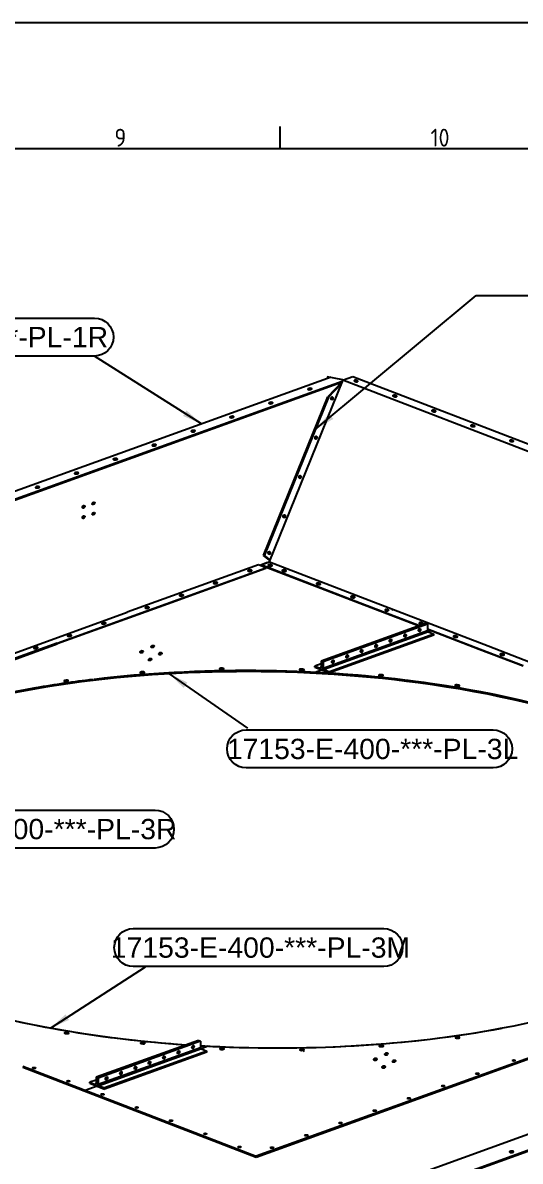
# Model space of a CAD drawing. Header units: millimetres. Extents: x 517777 to 536338, y -327622 to -292910.
# Drawn here: x 527484 to 529228, y -296902 to -292910 of the extents above; entities that cross this region are included whole.
import ezdxf
from ezdxf.enums import TextEntityAlignment as Align

# ---------------------------------------------------------------- set-up
doc = ezdxf.new("R2010")
doc.units = ezdxf.units.MM
doc.linetypes.add('CENTER', pattern=[50.8, 31.75, -6.35, 6.35, -6.35])
for name, color, linetype in [('2', 3, 'CENTER'), ('3-TEXT', 7, 'Continuous'), ('CADRE', 5, 'Continuous')]:
    doc.layers.add(name, color=color, linetype=linetype)
doc.styles.add('ISO Proportional', font='isocp.shx')
doc.styles.add('ROMANS', font='ROMANS.shx', dxfattribs={"width": 0.9})
doc.styles.add('sAMMM', font='swissl.ttf', dxfattribs={"height": 30})
doc.styles.add('style10', font='swissl.ttf', dxfattribs={"height": 40})
doc.dimstyles.new('1', dxfattribs={"dimtxt": 40, "dimasz": 15, "dimexe": 1.25, "dimexo": 1, "dimgap": 10, "dimtad": 1, "dimdec": 7, "dimdsep": 46, "dimtxsty": 'sAMMM', "dimcen": 2.5, "dimclrd": 8, "dimclre": 8, "dimclrt": 6, "dimadec": 0, "dimazin": 0, "dimtfac": 1, "dimtdec": 7, "dimtmove": 0, "dimatfit": 3, "dimfxl": 1, "dimarcsym": 0})
doc.dimstyles.get("Standard").update_dxf_attribs({"dimtxt": 0.18, "dimasz": 0.18, "dimexe": 0.18, "dimexo": 0.0625, "dimgap": 0.09, "dimtad": 0, "dimtih": 1, "dimtoh": 1, "dimdec": 4, "dimzin": 0, "dimdsep": 46, "dimtxsty": 'Standard', "dimcen": 0.09, "dimadec": 0, "dimazin": 0, "dimtfac": 1, "dimtdec": 4, "dimtofl": 0, "dimtmove": 0, "dimatfit": 3, "dimfxl": 1, "dimtolj": 1, "dimtzin": 0, "dimarcsym": 0})

# ---------------------------------------------------------------- blocks, each defined once
blk = doc.blocks.new('KADR')
at = {"layer": 'CADRE', "color": 2}
blk.add_line((233351.2, 8136.1), (233351.2, 8233.3), dxfattribs=at)
at = {"layer": 'CADRE', "color": 1}
blk.add_lwpolyline([(220145.5, -7651), (243248.6, -7651), (243248.6, 8686.2), (220145.5, 8686.2)], close=True, dxfattribs=at)
at = {"layer": 'CADRE'}
blk.add_lwpolyline([(220695.6, -7100.9), (242698.5, -7100.9), (242698.5, 8136.1), (220695.6, 8136.1)], close=True, dxfattribs=at)
at = {"layer": 'CADRE', "color": 2, "style": 'ISO Proportional'}
for s, height, p in [('9', 77.8, (232653.5, 8184.7)), ('10', 77.79, (234048.8, 8184.7))]:
    blk.add_text(s, height=height, dxfattribs=at).set_placement(p, align=Align.MIDDLE)

msp = doc.modelspace()

# ---------------------------------------------------------------- linework, layer by layer
at = {"color": 2, "extrusion": (0.012987, 0.927814, 0.372818)}
for p, q in [((528565.04, -294152.24, -4952.97), (524985.72, -295444.48, -4952.97)), ((528603.72, -294167.03, 49529.68), (525024.4, -295459.27, 49529.68)), ((528602.07, -294171.09, 49529.68), (525029.05, -295461.06, 49529.68)), ((527373.54, -294611.16, 49529.68), (528603.72, -294167.03, 49529.68)), ((528603.72, -294167.03, 49529.68), (527375.72, -294610.37, 49529.68)), ((528605.69, -294162.17, 49529.68), (530119.73, -294744.68, 49529.68)), ((528640.79, -294151.28, 49529.68), (528608.07, -294163.09, 49529.68)), ((529709.97, -294562.63, 49529.68), (528640.79, -294151.28, 49529.68)), ((528647.01, -294166.68, 49529.68), (528650.28, -294167.94, 49529.68)), ((528654.6, -294166.79, 49529.68), (528657.87, -294168.05, 49529.68)), ((528657.91, -294165.19, 49529.68), (528654.64, -294163.93, 49529.68)), ((528487.99, -294191.77, 49529.68), (528484.72, -294192.95, 49529.68)), ((528484.72, -294195.8, 49529.68), (528487.95, -294194.64, 49529.68)), ((528492.36, -294195.89, 49529.68), (528495.63, -294194.71, 49529.68)), ((528783.41, -294219.16, 49529.68), (528786.69, -294220.42, 49529.68)), ((528791.01, -294219.27, 49529.68), (528794.28, -294220.53, 49529.68)), ((528794.32, -294217.67, 49529.68), (528791.05, -294216.41, 49529.68)), ((528351.66, -294240.99, 49529.68), (528348.39, -294242.18, 49529.68)), ((528348.39, -294245.02, 49529.68), (528351.62, -294243.86, 49529.68)), ((528356.02, -294245.11, 49529.68), (528359.3, -294243.93, 49529.68)), ((528215.32, -294290.21, 49529.68), (528212.05, -294291.4, 49529.68)), ((528212.05, -294294.24, 49529.68), (528215.28, -294293.08, 49529.68)), ((528219.69, -294294.33, 49529.68), (528222.96, -294293.15, 49529.68)), ((528919.82, -294271.64, 49529.68), (528923.09, -294272.9, 49529.68)), ((528927.41, -294271.75, 49529.68), (528930.69, -294273.01, 49529.68)), ((528930.73, -294270.15, 49529.68), (528927.45, -294268.89, 49529.68)), ((528078.99, -294339.43, 49529.68), (528075.72, -294340.62, 49529.68)), ((528075.72, -294343.46, 49529.68), (528078.95, -294342.3, 49529.68)), ((528083.36, -294343.56, 49529.68), (528086.63, -294342.37, 49529.68)), ((529056.23, -294324.12, 49529.68), (529059.5, -294325.38, 49529.68)), ((529063.82, -294324.23, 49529.68), (529067.09, -294325.49, 49529.68)), ((529067.14, -294322.63, 49529.68), (529063.86, -294321.37, 49529.68)), ((529192.63, -294376.6, 49529.68), (529195.91, -294377.86, 49529.68)), ((529200.23, -294376.71, 49529.68), (529203.5, -294377.97, 49529.68)), ((529203.54, -294375.11, 49529.68), (529200.27, -294373.85, 49529.68)), ((527942.66, -294388.66, 49529.68), (527939.38, -294389.84, 49529.68)), ((527939.39, -294392.68, 49529.68), (527942.62, -294391.52, 49529.68)), ((527947.02, -294392.78, 49529.68), (527950.3, -294391.59, 49529.68)), ((527806.32, -294437.88, 49529.68), (527803.05, -294439.06, 49529.68)), ((527803.05, -294441.9, 49529.68), (527806.28, -294440.74, 49529.68)), ((527810.69, -294442, 49529.68), (527813.96, -294440.81, 49529.68)), ((527669.99, -294487.1, 49529.68), (527666.72, -294488.28, 49529.68)), ((527666.72, -294491.13, 49529.68), (527669.95, -294489.96, 49529.68)), ((527674.36, -294491.22, 49529.68), (527677.63, -294490.04, 49529.68)), ((527533.66, -294536.32, 49529.68), (527530.38, -294537.5, 49529.68)), ((527530.39, -294540.35, 49529.68), (527533.62, -294539.18, 49529.68)), ((527538.02, -294540.44, 49529.68), (527541.29, -294539.26, 49529.68)), ((528310.85, -294810.73, 49529.68), (527850.55, -294976.92, 49529.68)), ((527987.16, -294946.85, 49529.68), (528336.67, -294820.67, 49529.68)), ((528336.63, -294823.53, 49529.68), (527990.98, -294948.32, 49529.68)), ((528336.67, -294820.67, 49529.68), (528310.85, -294810.73, 49529.68)), ((528342.07, -294802.85, 49529.68), (528315.39, -294812.48, 49529.68)), ((528321.62, -294813.69, 49529.68), (528321.66, -294810.83, 49529.68)), ((528665.31, -294945.92, 49529.68), (528321.62, -294813.69, 49529.68)), ((528348.93, -294800.98, 49529.68), (528321.66, -294810.83, 49529.68)), ((528321.66, -294810.83, 49529.68), (528667.5, -294943.88, 49529.68)), ((528336.63, -294823.53, 49529.68), (528336.67, -294820.67, 49529.68)), ((528346.24, -294812.96, 49529.68), (528349.51, -294814.22, 49529.68)), ((528683.03, -294929.52, 49529.68), (528348.93, -294800.98, 49529.68)), ((528353.84, -294813.07, 49529.68), (528357.11, -294814.33, 49529.68)), ((528357.15, -294811.47, 49529.68), (528353.88, -294810.21, 49529.68)), ((528277.93, -294828.85, 49529.68), (528274.66, -294830.03, 49529.68)), ((528274.66, -294832.88, 49529.68), (528277.89, -294831.72, 49529.68)), ((528282.3, -294832.97, 49529.68), (528285.57, -294831.79, 49529.68)), ((528395.35, -294831.86, 49529.68), (528398.62, -294833.12, 49529.68)), ((528402.94, -294831.96, 49529.68), (528406.21, -294833.22, 49529.68)), ((528406.26, -294830.36, 49529.68), (528402.98, -294829.1, 49529.68)), ((528157.96, -294872.17, 49529.68), (528154.69, -294873.35, 49529.68)), ((528154.69, -294876.2, 49529.68), (528157.92, -294875.03, 49529.68)), ((528162.33, -294876.29, 49529.68), (528165.6, -294875.11, 49529.68)), ((528515.39, -294878.04, 49529.68), (528518.66, -294879.3, 49529.68)), ((528522.98, -294878.15, 49529.68), (528526.25, -294879.4, 49529.68)), ((528526.29, -294876.54, 49529.68), (528523.02, -294875.28, 49529.68)), ((528038.36, -294915.36, 49529.68), (528035.09, -294916.54, 49529.68)), ((528035.09, -294919.39, 49529.68), (528038.32, -294918.22, 49529.68)), ((528042.73, -294919.48, 49529.68), (528046, -294918.3, 49529.68)), ((528635.42, -294924.22, 49529.68), (528638.7, -294925.48, 49529.68)), ((528643.02, -294924.33, 49529.68), (528646.29, -294925.59, 49529.68)), ((528646.33, -294922.72, 49529.68), (528643.06, -294921.46, 49529.68)), ((528870.66, -295024.92, 49529.68), (528665.31, -294945.92, 49529.68)), ((528667.5, -294943.88, 49529.68), (528874.52, -295023.53, 49529.68)), ((529115.3, -295095.83, 49529.68), (528683.03, -294929.52, 49529.68)), ((526864.14, -295333.04, 49529.68), (527850.55, -294976.92, 49529.68)), ((527990.98, -294948.32, 49529.68), (527604.41, -295087.88, 49529.68)), ((527604.45, -295085.02, 49529.68), (527987.16, -294946.85, 49529.68)), ((527918.01, -294958.79, 49529.68), (527914.74, -294959.98, 49529.68)), ((527914.74, -294962.82, 49529.68), (527917.97, -294961.66, 49529.68)), ((527922.38, -294962.92, 49529.68), (527925.65, -294961.73, 49529.68)), ((528755.46, -294970.4, 49529.68), (528758.74, -294971.66, 49529.68)), ((528763.06, -294970.51, 49529.68), (528766.02, -294971.65, 49529.68)), ((528766.37, -294968.91, 49529.68), (528763.1, -294967.65, 49529.68)), ((528779.2, -294966.89, 49529.68), (528782.48, -294968.15, 49529.68)), ((527765.71, -295013.79, 49529.68), (527762.44, -295014.97, 49529.68)), ((527762.44, -295017.82, 49529.68), (527765.67, -295016.66, 49529.68)), ((527770.08, -295017.91, 49529.68), (527773.35, -295016.73, 49529.68)), ((528896.12, -295015.73, 49529.68), (528530.42, -295147.76, 49529.68)), ((528899.81, -295017.15, 49529.68), (528534.11, -295149.18, 49529.68)), ((528903.5, -295018.57, 49529.68), (528537.8, -295150.6, 49529.68)), ((528875.5, -295016.59, 49529.68), (528878.77, -295017.85, 49529.68)), ((528883.09, -295016.69, 49529.68), (528886.37, -295017.95, 49529.68)), ((528886.41, -295015.09, 49529.68), (528883.13, -295013.83, 49529.68)), ((527646.08, -295056.97, 49529.68), (527642.81, -295058.15, 49529.68)), ((527642.81, -295061, 49529.68), (527646.04, -295059.83, 49529.68)), ((527650.45, -295061.09, 49529.68), (527653.72, -295059.91, 49529.68)), ((528903.5, -295041.48, 49529.68), (528537.8, -295173.51, 49529.68)), ((528904.46, -295044.3, 49529.68), (528538.76, -295176.33, 49529.68)), ((528906.45, -295045.78, 49529.68), (528540.75, -295177.81, 49529.68)), ((528925.71, -295053.19, 49529.68), (528560.01, -295185.22, 49529.68)), ((528925.71, -295056.79, 49529.68), (528560.01, -295188.82, 49529.68)), ((528903.5, -295034.68, 49529.68), (529088.03, -295105.67, 49529.68)), ((529084.17, -295107.07, 49529.68), (528903.5, -295037.56, 49529.68)), ((528914.14, -295041.65, 49529.68), (528905.05, -295044.93, 49529.68)), ((528995.54, -295062.77, 49529.68), (528998.81, -295064.03, 49529.68)), ((529003.13, -295062.88, 49529.68), (529006.41, -295064.14, 49529.68)), ((529006.45, -295061.27, 49529.68), (529003.17, -295060.01, 49529.68)), ((526339.93, -295544.4, 49529.68), (527604.41, -295087.88, 49529.68)), ((527604.45, -295085.02, 49529.68), (526339.97, -295541.54, 49529.68)), ((527524.68, -295100.8, 49529.68), (527527.95, -295099.62, 49529.68)), ((527527.91, -295102.48, 49529.68), (527524.68, -295103.65, 49529.68)), ((527535.59, -295102.56, 49529.68), (527532.32, -295103.74, 49529.68)), ((527933.21, -295096.86, 49529.68), (527934.98, -295095.29, 49529.68)), ((527934.93, -295098.87, 49529.68), (527934.61, -295099.15, 49529.68)), ((527944.96, -295096.95, 49529.68), (527943.19, -295098.52, 49529.68)), ((529088.03, -295105.67, 49529.68), (529238.35, -295163.51, 49529.68)), ((529262.87, -295152.61, 49529.68), (529115.3, -295095.83, 49529.68)), ((527894.71, -295115.36, 49529.68), (527896.48, -295113.79, 49529.68)), ((527896.43, -295117.37, 49529.68), (527896.11, -295117.65, 49529.68)), ((527906.46, -295115.45, 49529.68), (527904.69, -295117.02, 49529.68)), ((527924.21, -295142.36, 49529.68), (527925.98, -295140.79, 49529.68)), ((527925.93, -295144.37, 49529.68), (527925.61, -295144.65, 49529.68)), ((527935.96, -295142.45, 49529.68), (527934.19, -295144.02, 49529.68)), ((527960.71, -295121.86, 49529.68), (527962.48, -295120.29, 49529.68)), ((527962.43, -295123.87, 49529.68), (527962.11, -295124.15, 49529.68)), ((527972.46, -295121.95, 49529.68), (527970.69, -295123.52, 49529.68)), ((529238.31, -295166.37, 49529.68), (529084.17, -295107.07, 49529.68)), ((529159.23, -295125.75, 49529.68), (529162.5, -295127, 49529.68)), ((529166.82, -295125.85, 49529.68), (529170.09, -295127.11, 49529.68)), ((529170.14, -295124.25, 49529.68), (529166.86, -295122.99, 49529.68)), ((527904.34, -295185.92, 49529.68), (527899.83, -295186.27, 49529.68)), ((528178.35, -295176.59, 49529.68), (528182.97, -295176.51, 49529.68)), ((528183.02, -295172.93, 49529.68), (528178.4, -295173.01, 49529.68)), ((528179.25, -295177.04, 49529.68), (528183.87, -295176.96, 49529.68)), ((528459.67, -295180.25, 49529.68), (528464.28, -295180.44, 49529.68)), ((528460.46, -295179.83, 49529.68), (528465.08, -295180.02, 49529.68)), ((528465.13, -295176.44, 49529.68), (528460.51, -295176.25, 49529.68)), ((528530.42, -295157.27, 49529.68), (528508.2, -295165.29, 49529.68)), ((528534.11, -295178.85, 49529.68), (528509.46, -295187.75, 49529.68)), ((527631.62, -295219.28, 49529.68), (527635.89, -295218.67, 49529.68)), ((527635.94, -295215.09, 49529.68), (527631.67, -295215.7, 49529.68)), ((527635.8, -295219.47, 49529.68), (527640.08, -295218.86, 49529.68)), ((527899.78, -295189.85, 49529.68), (527904.28, -295189.5, 49529.68)), ((527902.36, -295190.22, 49529.68), (527906.86, -295189.87, 49529.68)), ((528736.7, -295199.79, 49529.68), (528741.2, -295200.24, 49529.68)), ((528739.17, -295199.48, 49529.68), (528743.67, -295199.94, 49529.68)), ((528743.72, -295196.36, 49529.68), (528739.22, -295195.9, 49529.68)), ((529003.52, -295235.16, 49529.68), (529007.8, -295235.87, 49529.68)), ((529007.6, -295235.07, 49529.68), (529011.88, -295235.78, 49529.68)), ((529011.93, -295232.2, 49529.68), (529007.65, -295231.49, 49529.68)), ((531094.39, -295876.68, 49529.68), (528302.35, -296884.68, 49529.68)), ((531105.87, -295876.09, 49529.68), (528302.37, -296888.24, 49529.68)), ((527633.88, -296453.85, -4952.97), (527638.38, -296454.31, -4952.97)), ((527636.35, -296453.54, -4952.97), (527640.85, -296454, -4952.97)), ((527640.9, -296450.42, -4952.97), (527636.4, -296449.96, -4952.97)), ((527636.69, -296450.06, 49529.68), (527640.97, -296450.77, 49529.68)), ((528100.04, -296478.09, 49529.68), (527741.43, -296607.56, 49529.68)), ((528103.73, -296479.51, 49529.68), (527745.12, -296608.98, 49529.68)), ((528107.42, -296480.93, 49529.68), (527748.8, -296610.4, 49529.68)), ((527900.77, -296489.57, 49529.68), (527905.27, -296490.03, 49529.68)), ((527903.24, -296489.27, 49529.68), (527907.74, -296489.72, 49529.68)), ((527907.79, -296486.15, 49529.68), (527903.29, -296485.69, 49529.68)), ((528134.32, -296498.14, 49529.68), (528108.97, -296507.29, 49529.68)), ((528737.58, -296499.64, 49529.68), (528742.08, -296499.29, 49529.68)), ((528742.13, -296495.71, 49529.68), (528737.63, -296496.06, 49529.68)), ((528740.16, -296500.01, 49529.68), (528744.66, -296499.66, 49529.68)), ((529004.36, -296470.65, 49529.68), (529008.64, -296470.04, 49529.68)), ((529008.69, -296466.46, 49529.68), (529004.41, -296467.07, 49529.68)), ((529008.55, -296470.84, 49529.68), (529012.82, -296470.23, 49529.68)), ((528107.42, -296503.84, 49529.68), (527748.8, -296633.31, 49529.68)), ((528108.38, -296506.66, 49529.68), (527749.77, -296636.13, 49529.68)), ((528110.37, -296508.14, 49529.68), (527751.76, -296637.61, 49529.68)), ((528129.63, -296515.55, 49529.68), (527771.02, -296645.02, 49529.68)), ((528129.63, -296519.15, 49529.68), (527771.02, -296648.62, 49529.68)), ((528179.36, -296509.49, 49529.68), (528183.98, -296509.68, 49529.68)), ((528180.16, -296509.07, 49529.68), (528184.77, -296509.26, 49529.68)), ((528184.82, -296505.68, 49529.68), (528180.21, -296505.49, 49529.68)), ((528460.57, -296512.56, 49529.68), (528465.19, -296512.48, 49529.68)), ((528465.24, -296508.9, 49529.68), (528460.62, -296508.98, 49529.68)), ((528461.47, -296513, 49529.68), (528466.09, -296512.92, 49529.68)), ((528467.56, -296515.54, 49529.68), (528470.83, -296514.36, 49529.68)), ((528714.05, -296544.46), (528715.82, -296542.88)), ((528752.55, -296525.96), (528754.32, -296524.38)), ((528754.27, -296527.96), (528753.95, -296528.25)), ((528764.3, -296526.04), (528762.53, -296527.62)), ((528302.37, -296888.29, 49529.68), (527483.93, -296573.41, 49529.68)), ((528302.42, -296884.71, 49529.68), (527483.98, -296569.83, 49529.68)), ((529946.29, -296558.67, 49529.68), (528326.93, -297143.66, 49529.68)), ((528715.77, -296546.46), (528715.45, -296546.75)), ((528725.8, -296544.54), (528724.03, -296546.12)), ((528743.55, -296571.46), (528745.32, -296569.88)), ((528745.27, -296573.46), (528744.95, -296573.75)), ((528755.3, -296571.54), (528753.53, -296573.12)), ((528780.05, -296550.96), (528781.82, -296549.38)), ((528781.77, -296552.96), (528781.45, -296553.25)), ((528791.8, -296551.04), (528790.03, -296552.62)), ((527741.43, -296617.07, 49529.68), (527719.21, -296625.09, 49529.68)), ((528399.78, -297171.7, 49529.68), (530019.15, -296586.7, 49529.68)), ((528400.2, -297174.74, 49529.68), (530019.15, -296589.89, 49529.68)), ((527745.12, -296638.65, 49529.68), (527702.69, -296653.97, 49529.68)), ((528302.42, -296884.71, 49529.68), (528302.37, -296888.29, 49529.68)), ((529195.82, -296866.9, 49529.68), (529192.54, -296868.08, 49529.68)), ((529192.55, -296870.93, 49529.68), (529195.78, -296869.77, 49529.68)), ((529200.18, -296871.02, 49529.68), (529203.46, -296869.84, 49529.68))]:
    msp.add_line(p, q, dxfattribs=at)
at = {"color": 2, "extrusion": (-0.193097, 0.907591, 0.372818)}
for p, q in [((528605.69, -294162.17, 49529.68), (528346.23, -294801.96, 49529.68)), ((528328.09, -294777.91, 49529.68), (528553.82, -294221.09, 49529.68)), ((528555.84, -294222.14, 49529.68), (528329.94, -294779.38, 49529.68)), ((528347.37, -294793.13, 49529.68), (528328.09, -294777.91, 49529.68)), ((528330.4, -294778.25, 49529.68), (528328.09, -294777.91, 49529.68)), ((528330.4, -294778.25, 49529.68), (528349.68, -294793.46, 49529.68)), ((528347.37, -294793.13, 49529.68), (528349.68, -294793.46, 49529.68))]:
    msp.add_line(p, q, dxfattribs=at)
at = {"color": 2, "extrusion": (-0.144932, 0.916516, 0.372818)}
msp.add_line((528605.69, -294162.17, 49529.68), (528551.19, -294151.33, 49529.68), dxfattribs=at)
at = {"color": 2}
for p, q in [((528602.07, -294171.09, 49529.68), (528553.82, -294221.09, 49529.68)), ((528555.84, -294222.14, 49529.68), (528600.22, -294175.66, 49529.68)), ((528605.69, -294162.17, 49529.68), (528603.73, -294166.35, 49529.68)), ((528896.12, -295015.73, 49529.68), (528903.5, -295018.57, 49529.68)), ((528903.5, -295018.57, 49529.68), (528903.5, -295041.48, 49529.68)), ((528906.45, -295045.78, 49529.68), (528925.71, -295053.19, 49529.68)), ((528925.71, -295056.79, 49529.68), (528925.71, -295053.19, 49529.68)), ((528508.2, -295165.29, 49529.68), (528508.2, -295168.89, 49529.68)), ((528508.2, -295168.89, 49529.68), (528508.2, -295165.29, 49529.68)), ((528508.2, -295168.89, 49529.68), (528508.2, -295165.29, 49529.68)), ((528508.2, -295165.29, 49529.68), (528524.16, -295171.43, 49529.68)), ((528508.2, -295168.89, 49529.68), (528560.01, -295188.82, 49529.68)), ((528537.8, -295150.6, 49529.68), (528530.42, -295147.76, 49529.68)), ((528530.42, -295147.76, 49529.68), (528530.42, -295167.13, 49529.68)), ((528534.11, -295149.18, 49529.68), (528534.11, -295178.85, 49529.68)), ((528537.8, -295150.6, 49529.68), (528537.8, -295173.51, 49529.68)), ((528540.75, -295177.81, 49529.68), (528560.01, -295185.22, 49529.68)), ((528560.01, -295188.82, 49529.68), (528560.01, -295185.22, 49529.68)), ((528509.46, -295187.75, 49529.68), (528509.46, -295191.35, 49529.68)), ((528100.04, -296478.09, 49529.68), (528107.42, -296480.93, 49529.68)), ((528107.42, -296480.93, 49529.68), (528107.42, -296503.84, 49529.68)), ((528110.37, -296508.14, 49529.68), (528129.63, -296515.55, 49529.68)), ((528129.63, -296519.15, 49529.68), (528129.63, -296515.55, 49529.68)), ((527748.8, -296610.4, 49529.68), (527741.43, -296607.56, 49529.68)), ((527741.43, -296607.56, 49529.68), (527741.43, -296626.93, 49529.68)), ((527745.12, -296608.98, 49529.68), (527745.12, -296638.65, 49529.68)), ((527748.8, -296610.4, 49529.68), (527748.8, -296633.31, 49529.68)), ((527702.69, -296653.97, 49529.68), (527702.69, -296657.57, 49529.68)), ((527702.69, -296653.97, 49529.68), (527702.69, -296657.57, 49529.68)), ((527719.21, -296625.09, 49529.68), (527719.21, -296628.69, 49529.68)), ((527719.21, -296628.69, 49529.68), (527719.21, -296625.09, 49529.68)), ((527719.21, -296628.69, 49529.68), (527719.21, -296625.09, 49529.68)), ((527719.21, -296625.09, 49529.68), (527735.16, -296631.23, 49529.68)), ((527719.21, -296628.69, 49529.68), (527771.02, -296648.62, 49529.68)), ((527751.76, -296637.61, 49529.68), (527771.02, -296645.02, 49529.68)), ((527771.02, -296648.62, 49529.68), (527771.02, -296645.02, 49529.68))]:
    msp.add_line(p, q, dxfattribs=at)
for centre, start, end in [((528908.11, -295041.48, 49529.68), 180, 248.95667), ((528525.81, -295167.13, 49529.68), 248.95667, 0), ((528542.41, -295173.51, 49529.68), 180, 248.95667), ((528112.03, -296503.84, 49529.68), 180, 248.95667), ((527736.82, -296626.93, 49529.68), 248.95667, 0), ((527753.41, -296633.31, 49529.68), 180, 248.95667)]:
    msp.add_arc(centre, 4.61, start, end, dxfattribs=at)
for centre, major_axis, ratio, start_param, end_param in [((528650.82, -294165.3, 49529.68), (-5.4, 0.08), 0.3728176, 3.9324779, 7.0740706), ((528650.78, -294168.17, 49529.68), (-5.4, 0.08), 0.3728176, 3.9324779, 5.4921046), ((528654.1, -294166.56, 49529.68), (5.4, -0.08), 0.3728176, 3.9324779, 7.0740706), ((528488.54, -294194.42, 49529.68), (5.4, -0.08), 0.3728176, 2.3616816, 5.5032742), ((528491.77, -294196.11, 49529.68), (5.4, -0.08), 0.3728176, 0.7910183, 2.3616816), ((528491.81, -294193.24, 49529.68), (-5.4, 0.08), 0.3728176, 2.3616816, 5.5032742), ((528565.7, -294226.54, 49529.68), (0.77, 5.34), 0.6525176, 3.479806, 5.944972), ((528565.7, -294226.54, 49529.68), (0.77, 5.34), 0.6525176, 3.479806, 5.944972), ((528787.23, -294217.78, 49529.68), (-5.4, 0.08), 0.3728176, 3.9324779, 7.0740706), ((528787.19, -294220.65, 49529.68), (-5.4, 0.08), 0.3728176, 3.9324779, 5.4921046), ((528790.5, -294219.04, 49529.68), (5.4, -0.08), 0.3728176, 3.9324779, 7.0740706), ((528352.21, -294243.64, 49529.68), (5.4, -0.08), 0.3728176, 2.3616816, 5.5032742), ((528355.44, -294245.33, 49529.68), (5.4, -0.08), 0.3728176, 0.7910183, 2.3616816), ((528355.48, -294242.46, 49529.68), (-5.4, 0.08), 0.3728176, 2.3616816, 5.5032742), ((528923.64, -294270.27, 49529.68), (-5.4, 0.08), 0.3728176, 3.9324779, 7.0740706), ((528215.87, -294292.87, 49529.68), (5.4, -0.08), 0.3728176, 2.3616816, 5.5032742), ((528219.1, -294294.55, 49529.68), (5.4, -0.08), 0.3728176, 0.7910183, 2.3616816), ((528219.14, -294291.68, 49529.68), (-5.4, 0.08), 0.3728176, 2.3616816, 5.5032742), ((528923.6, -294273.13, 49529.68), (-5.4, 0.08), 0.3728176, 3.9324779, 5.4921046), ((528926.91, -294271.52, 49529.68), (5.4, -0.08), 0.3728176, 3.9324779, 7.0740706), ((528079.54, -294342.09, 49529.68), (5.4, -0.08), 0.3728176, 2.3616816, 5.5032742), ((528082.77, -294343.77, 49529.68), (5.4, -0.08), 0.3728176, 0.7910183, 2.3616816), ((528082.81, -294340.9, 49529.68), (-5.4, 0.08), 0.3728176, 2.3616816, 5.5032742), ((529060.04, -294322.75, 49529.68), (-5.4, 0.08), 0.3728176, 3.9324779, 7.0740706), ((529060, -294325.61, 49529.68), (-5.4, 0.08), 0.3728176, 3.9324779, 5.4921046), ((529063.32, -294324, 49529.68), (5.4, -0.08), 0.3728176, 3.9324779, 7.0740706), ((528509.85, -294364.32, 49529.68), (0.77, 5.34), 0.6525176, 3.479806, 5.944972), ((529196.45, -294375.23, 49529.68), (-5.4, 0.08), 0.3728176, 3.9324779, 7.0740706), ((529196.41, -294378.09, 49529.68), (-5.4, 0.08), 0.3728176, 3.9324779, 5.4921046), ((529199.72, -294376.48, 49529.68), (5.4, -0.08), 0.3728176, 3.9324779, 7.0740706), ((527943.2, -294391.31, 49529.68), (5.4, -0.08), 0.3728176, 2.3616816, 5.5032742), ((527946.44, -294392.99, 49529.68), (5.4, -0.08), 0.3728176, 0.7910183, 2.3616816), ((527946.48, -294390.12, 49529.68), (-5.4, 0.08), 0.3728176, 2.3616816, 5.5032742), ((527806.87, -294440.53, 49529.68), (5.4, -0.08), 0.3728176, 2.3616816, 5.5032742), ((527810.1, -294442.21, 49529.68), (5.4, -0.08), 0.3728176, 0.7910183, 2.3616816), ((527810.14, -294439.35, 49529.68), (-5.4, 0.08), 0.3728176, 2.3616816, 5.5032742), ((527670.54, -294489.75, 49529.68), (5.4, -0.08), 0.3728176, 2.3616816, 5.5032742), ((527673.77, -294491.43, 49529.68), (5.4, -0.08), 0.3728176, 0.7910183, 2.3616816), ((527673.81, -294488.57, 49529.68), (-5.4, 0.08), 0.3728176, 2.3616816, 5.5032742), ((528453.99, -294502.1, 49529.68), (0.77, 5.34), 0.6525176, 3.479806, 5.944972), ((527534.2, -294538.97, 49529.68), (5.4, -0.08), 0.3728176, 2.3616816, 5.5032742), ((527537.43, -294540.65, 49529.68), (5.4, -0.08), 0.3728176, 0.7910183, 2.3616816), ((527537.47, -294537.79, 49529.68), (-5.4, 0.08), 0.3728176, 2.3616816, 5.5032742), ((527695.81, -294605.65, 49529.68), (-3.99, -3.64), 0.659718, 0.3315082, 1.0517075), ((527695.81, -294605.65, 49529.68), (-3.99, -3.64), 0.659718, 1.0517075, 2.8100845), ((527730.28, -294593.2, 49529.68), (-3.99, -3.64), 0.659718, 0.3315082, 1.0517075), ((527730.28, -294593.2, 49529.68), (-3.99, -3.64), 0.659718, 1.0517075, 2.8100845), ((527730.28, -294629.2, 49529.68), (-3.99, -3.64), 0.659718, 1.0517075, 2.8100845), ((527695.81, -294641.65, 49529.68), (-3.99, -3.64), 0.659718, 0.3315082, 1.0517075), ((527695.81, -294641.65, 49529.68), (-3.99, -3.64), 0.659718, 1.0517075, 2.8100845), ((527730.28, -294629.2, 49529.68), (-3.99, -3.64), 0.659718, 0.3315082, 1.0517075), ((528398.14, -294639.88, 49529.68), (0.77, 5.34), 0.6525176, 3.479806, 5.944972), ((528345.75, -294769.12, 49529.68), (0.77, 5.34), 0.6525176, 3.479806, 5.944972), ((528350.06, -294811.59, 49529.68), (-5.4, 0.08), 0.3728176, 3.9324779, 7.0740706), ((528350.02, -294814.45, 49529.68), (-5.4, 0.08), 0.3728176, 3.9324779, 5.4921046), ((528351.65, -294815.08, 49529.68), (5.4, -0.08), 0.3728176, 0.3542301, 2.350512), ((528353.33, -294812.84, 49529.68), (5.4, -0.08), 0.3728176, 3.9324779, 7.0740706), ((528278.48, -294831.5, 49529.68), (5.4, -0.08), 0.3728176, 2.3616816, 5.5032742), ((528280.08, -294833.78, 49529.68), (5.4, -0.08), 0.3728176, 0.7910183, 2.7878469), ((528281.71, -294833.19, 49529.68), (5.4, -0.08), 0.3728176, 0.7910183, 2.3616816), ((528281.75, -294830.32, 49529.68), (-5.4, 0.08), 0.3728176, 2.3616816, 5.5032742), ((528399.16, -294830.48, 49529.68), (-5.4, 0.08), 0.3728176, 3.9324779, 7.0740706), ((528399.12, -294833.34, 49529.68), (-5.4, 0.08), 0.3728176, 3.9324779, 5.4921046), ((528400.76, -294833.97, 49529.68), (5.4, -0.08), 0.3728176, 0.3542301, 2.350512), ((528402.44, -294831.74, 49529.68), (5.4, -0.08), 0.3728176, 3.9324779, 7.0740706), ((528158.51, -294874.82, 49529.68), (5.4, -0.08), 0.3728176, 2.3616816, 5.5032742), ((528160.1, -294877.09, 49529.68), (5.4, -0.08), 0.3728176, 0.7910183, 2.7878469), ((528161.74, -294876.5, 49529.68), (5.4, -0.08), 0.3728176, 0.7910183, 2.3616816), ((528161.78, -294873.64, 49529.68), (-5.4, 0.08), 0.3728176, 2.3616816, 5.5032742), ((528519.2, -294876.66, 49529.68), (-5.4, 0.08), 0.3728176, 3.9324779, 7.0740706), ((528519.16, -294879.52, 49529.68), (-5.4, 0.08), 0.3728176, 3.9324779, 5.4921046), ((528520.8, -294880.15, 49529.68), (5.4, -0.08), 0.3728176, 0.3542301, 2.350512), ((528522.48, -294877.92, 49529.68), (5.4, -0.08), 0.3728176, 3.9324779, 7.0740706), ((528038.91, -294918.01, 49529.68), (5.4, -0.08), 0.3728176, 2.3616816, 5.5032742), ((528040.13, -294920.4, 49529.68), (5.4, -0.08), 0.3728176, 2.456172, 2.6893714), ((528040.13, -294920.4, 49529.68), (5.4, -0.08), 0.3728176, 0.7865574, 2.2671912), ((528042.14, -294919.69, 49529.68), (5.4, -0.08), 0.3728176, 0.7910183, 2.3616816), ((528042.18, -294916.83, 49529.68), (-5.4, 0.08), 0.3728176, 2.3616816, 5.5032742), ((528639.24, -294922.84, 49529.68), (-5.4, 0.08), 0.3728176, 3.9324779, 7.0740706), ((528639.2, -294925.71, 49529.68), (-5.4, 0.08), 0.3728176, 3.9324779, 5.4921046), ((528640.84, -294926.34, 49529.68), (5.4, -0.08), 0.3728176, 0.3542301, 2.350512), ((528642.51, -294924.1, 49529.68), (5.4, -0.08), 0.3728176, 3.9324779, 7.0740706), ((527918.56, -294961.45, 49529.68), (5.4, -0.08), 0.3728176, 2.3616816, 5.5032742), ((527920.16, -294963.72, 49529.68), (5.4, -0.08), 0.3728176, 0.7910183, 2.7878469), ((527921.79, -294963.13, 49529.68), (5.4, -0.08), 0.3728176, 0.7910183, 2.3616816), ((527921.83, -294960.26, 49529.68), (-5.4, 0.08), 0.3728176, 2.3616816, 5.5032742), ((528759.28, -294969.03, 49529.68), (-5.4, 0.08), 0.3728176, 3.9324779, 7.0740706), ((528759.24, -294971.89, 49529.68), (-5.4, 0.08), 0.3728176, 3.9324779, 5.4921046), ((528760.88, -294972.52, 49529.68), (5.4, -0.08), 0.3728176, 0.4363902, 2.350512), ((528762.55, -294970.29, 49529.68), (5.4, -0.08), 0.3728176, 3.9324779, 5.0971996), ((528762.55, -294970.29, 49529.68), (5.4, -0.08), 0.3728176, 5.9093489, 7.0740706), ((527766.26, -295016.44, 49529.68), (5.4, -0.08), 0.3728176, 2.3616816, 5.5032742), ((527768.2, -295018.58, 49529.68), (5.4, -0.08), 0.3728176, 2.4572559, 2.8900113), ((527768.2, -295018.58, 49529.68), (5.4, -0.08), 0.3728176, 0.7864545, 2.2661072), ((527769.49, -295018.13, 49529.68), (5.4, -0.08), 0.3728176, 0.7910183, 2.3616816), ((527769.53, -295015.26, 49529.68), (-5.4, 0.08), 0.3728176, 2.3616816, 5.5032742), ((528879.32, -295015.21, 49529.68), (-5.4, 0.08), 0.3728176, 3.9324779, 7.0740706), ((528879.28, -295018.07, 49529.68), (-5.4, 0.08), 0.3728176, 3.9324779, 5.4921046), ((528880.91, -295018.7, 49529.68), (5.4, -0.08), 0.3728176, 0.3542301, 2.350512), ((528882.59, -295016.47, 49529.68), (5.4, -0.08), 0.3728176, 3.9324779, 7.0740706), ((527646.63, -295059.62, 49529.68), (5.4, -0.08), 0.3728176, 2.3616816, 5.5032742), ((527648.23, -295061.89, 49529.68), (5.4, -0.08), 0.3728176, 0.7910183, 2.7878469), ((527649.86, -295061.3, 49529.68), (5.4, -0.08), 0.3728176, 0.7910183, 2.3616816), ((527649.9, -295058.44, 49529.68), (-5.4, 0.08), 0.3728176, 2.3616816, 5.5032742), ((528820.11, -295056.44, 49529.68), (1.94, 5.04), 0.6525176, 3.8672192, 5.2267639), ((528822.29, -295057.28, 49529.68), (-1.94, -5.04), 0.6525176, 0.3382133, 2.0851712), ((528822.29, -295057.28, 49529.68), (1.94, 5.04), 0.6525176, 3.479806, 5.2267639), ((528820.11, -295056.44, 49529.68), (1.94, 5.04), 0.6525176, 5.2267639, 5.5575587), ((528822.29, -295057.28, 49529.68), (-1.94, -5.04), 0.6525176, 2.0851712, 2.8033793), ((528822.29, -295057.28, 49529.68), (1.94, 5.04), 0.6525176, 5.2267639, 5.944972), ((528870.94, -295038.09, 49529.68), (1.94, 5.04), 0.6525176, 3.8672192, 5.2267639), ((528873.12, -295038.93, 49529.68), (-1.94, -5.04), 0.6525176, 0.3382133, 2.0851712), ((528873.12, -295038.93, 49529.68), (1.94, 5.04), 0.6525176, 3.479806, 5.2267639), ((528870.94, -295038.09, 49529.68), (1.94, 5.04), 0.6525176, 5.2267639, 5.5575587), ((528873.12, -295038.93, 49529.68), (-1.94, -5.04), 0.6525176, 2.0851712, 2.8033793), ((528873.12, -295038.93, 49529.68), (1.94, 5.04), 0.6525176, 5.2267639, 5.944972), ((528999.36, -295061.39, 49529.68), (-5.4, 0.08), 0.3728176, 3.9324779, 7.0740706), ((528999.32, -295064.25, 49529.68), (-5.4, 0.08), 0.3728176, 3.9324779, 5.4921046), ((529000.95, -295064.88, 49529.68), (5.4, -0.08), 0.3728176, 0.3542301, 2.350512), ((529002.63, -295062.65, 49529.68), (5.4, -0.08), 0.3728176, 3.9324779, 7.0740706), ((527528.5, -295102.27, 49529.68), (-5.4, 0.08), 0.3728176, 5.5032742, 8.6448669), ((527530.09, -295104.54, 49529.68), (5.4, -0.08), 0.3728176, 0.7910183, 2.7878469), ((527531.73, -295103.95, 49529.68), (-5.4, 0.08), 0.3728176, 3.932611, 5.5032742), ((527531.77, -295101.09, 49529.68), (5.4, -0.08), 0.3728176, 5.5032742, 8.6448669), ((527938.2, -295097.69, 49529.68), (-5.4, 0.08), 0.3728176, 5.8959733, 9.037566), ((527939.92, -295099.7, 49529.68), (-5.4, 0.08), 0.3728176, 3.9902564, 5.8959733), ((527939.97, -295096.12, 49529.68), (5.4, -0.08), 0.3728176, 5.8959733, 9.037566), ((528718.43, -295093.15, 49529.68), (1.94, 5.04), 0.6525176, 3.8672192, 5.2267639), ((528720.62, -295093.99, 49529.68), (-1.94, -5.04), 0.6525176, 0.3382133, 2.0851712), ((528720.62, -295093.99, 49529.68), (1.94, 5.04), 0.6525176, 3.479806, 5.2267639), ((528718.43, -295093.15, 49529.68), (1.94, 5.04), 0.6525176, 5.2267639, 5.5575587), ((528720.62, -295093.99, 49529.68), (-1.94, -5.04), 0.6525176, 2.0851712, 2.8033793), ((528720.62, -295093.99, 49529.68), (1.94, 5.04), 0.6525176, 5.2267639, 5.944972), ((528769.27, -295074.79, 49529.68), (1.94, 5.04), 0.6525176, 3.8672192, 5.2267639), ((528771.45, -295075.63, 49529.68), (-1.94, -5.04), 0.6525176, 0.3382133, 2.0851712), ((528771.45, -295075.63, 49529.68), (1.94, 5.04), 0.6525176, 3.479806, 5.2267639), ((528769.27, -295074.79, 49529.68), (1.94, 5.04), 0.6525176, 5.2267639, 5.5575587), ((528771.45, -295075.63, 49529.68), (-1.94, -5.04), 0.6525176, 2.0851712, 2.8033793), ((528771.45, -295075.63, 49529.68), (1.94, 5.04), 0.6525176, 5.2267639, 5.944972), ((527899.7, -295116.19, 49529.68), (-5.4, 0.08), 0.3728176, 5.8959733, 9.037566), ((527901.42, -295118.2, 49529.68), (-5.4, 0.08), 0.3728176, 3.9902564, 5.8959733), ((527901.47, -295114.62, 49529.68), (5.4, -0.08), 0.3728176, 5.8959733, 9.037566), ((527929.2, -295143.19, 49529.68), (-5.4, 0.08), 0.3728176, 5.8959733, 9.037566), ((527930.92, -295145.2, 49529.68), (-5.4, 0.08), 0.3728176, 3.9902564, 5.8959733), ((527930.97, -295141.62, 49529.68), (5.4, -0.08), 0.3728176, 5.8959733, 9.037566), ((527965.7, -295122.69, 49529.68), (-5.4, 0.08), 0.3728176, 5.8959733, 9.037566), ((527967.42, -295124.7, 49529.68), (-5.4, 0.08), 0.3728176, 3.9902564, 5.8959733), ((527967.47, -295121.12, 49529.68), (5.4, -0.08), 0.3728176, 5.8959733, 9.037566), ((528567.13, -295148.34, 49529.68), (1.94, 5.04), 0.6525176, 5.2267639, 5.5575587), ((528569.31, -295149.18, 49529.68), (-1.94, -5.04), 0.6525176, 2.0851712, 2.8033793), ((528569.31, -295149.18, 49529.68), (1.94, 5.04), 0.6525176, 5.2267639, 5.944972), ((528616.76, -295129.85, 49529.68), (1.94, 5.04), 0.6525176, 3.8672192, 5.2267639), ((528618.95, -295130.69, 49529.68), (-1.94, -5.04), 0.6525176, 0.3382133, 2.0851712), ((528618.95, -295130.69, 49529.68), (1.94, 5.04), 0.6525176, 3.479806, 5.2267639), ((528616.76, -295129.85, 49529.68), (1.94, 5.04), 0.6525176, 5.2267639, 5.5575587), ((528618.95, -295130.69, 49529.68), (-1.94, -5.04), 0.6525176, 2.0851712, 2.8033793), ((528618.95, -295130.69, 49529.68), (1.94, 5.04), 0.6525176, 5.2267639, 5.944972), ((528667.6, -295111.5, 49529.68), (1.94, 5.04), 0.6525176, 3.8672192, 5.2267639), ((528669.78, -295112.34, 49529.68), (-1.94, -5.04), 0.6525176, 0.3382133, 2.0851712), ((528669.78, -295112.34, 49529.68), (1.94, 5.04), 0.6525176, 3.479806, 5.2267639), ((528667.6, -295111.5, 49529.68), (1.94, 5.04), 0.6525176, 5.2267639, 5.5575587), ((528669.78, -295112.34, 49529.68), (-1.94, -5.04), 0.6525176, 2.0851712, 2.8033793), ((528669.78, -295112.34, 49529.68), (1.94, 5.04), 0.6525176, 5.2267639, 5.944972), ((529163.04, -295124.37, 49529.68), (-5.4, 0.08), 0.3728176, 3.9324779, 7.0740706), ((529163, -295127.23, 49529.68), (-5.4, 0.08), 0.3728176, 3.9324779, 5.4921046), ((529164.64, -295127.86, 49529.68), (5.4, -0.08), 0.3728176, 0.3542301, 2.350512), ((529166.32, -295125.63, 49529.68), (5.4, -0.08), 0.3728176, 3.9324779, 7.0740706), ((528322.2, -295846.55, 49529.68), (-1773.1, 24.82, 0), 0.3728176, 4.4032574, 5.1799535), ((528322.18, -295842.94, 49529.68), (-1773.1, 24.82, 0), 0.3728176, -3.1658207, -1.2277854), ((528322.25, -295842.97, 49529.68), (1773.1, -24.82, 0), 0.3728176, 1.2616648, 1.9138477), ((527901.1, -295188.25, 49529.68), (-5.4, 0.08), 0.3728176, 4.9534955, 8.0950882), ((527905.6, -295187.9, 49529.68), (5.4, -0.08), 0.3728176, 4.9534955, 8.0950882), ((528178.83, -295175.02, 49529.68), (-5.4, 0.08), 0.3728176, 4.7964159, 7.9380085), ((528178.78, -295178.6, 49529.68), (-5.4, 0.08), 0.3728176, 4.7964159, 5.1882647), ((528183.39, -295178.52, 49529.68), (5.4, -0.08), 0.3728176, 1.0949206, 1.6548232), ((528183.44, -295174.94, 49529.68), (5.4, -0.08), 0.3728176, 4.7964159, 7.9380085), ((528460.09, -295178.25, 49529.68), (-5.4, 0.08), 0.3728176, 4.6393363, 7.7809289), ((528460.04, -295181.83, 49529.68), (-5.4, 0.08), 0.3728176, 4.6393363, 5.1882647), ((528464.7, -295178.44, 49529.68), (5.4, -0.08), 0.3728176, 4.6393363, 7.7809289), ((528464.65, -295182.02, 49529.68), (5.4, -0.08), 0.3728176, 1.0949206, 1.4977436), ((528567.13, -295148.34, 49529.68), (1.94, 5.04), 0.6525176, 3.8672192, 5.2267639), ((528569.31, -295149.18, 49529.68), (-1.94, -5.04), 0.6525176, 0.3382133, 2.0851712), ((528569.31, -295149.18, 49529.68), (1.94, 5.04), 0.6525176, 3.479806, 5.2267639), ((528322.18, -295842.94, 49529.68), (-1773.1, 24.82, 0), 0.3728176, -1.2252297, 1.4261079), ((528322.25, -295842.97, 49529.68), (1773.1, -24.82, 0), 0.3728176, 1.916363, 2.0383608), ((527633.74, -295217.59, 49529.68), (-5.4, 0.08), 0.3728176, 5.1105752, 8.2521678), ((527633.69, -295221.17, 49529.68), (-5.4, 0.08), 0.3728176, 5.1105752, 5.1882647), ((527637.96, -295220.56, 49529.68), (5.4, -0.08), 0.3728176, 1.0949206, 1.9689825), ((527638.01, -295216.98, 49529.68), (5.4, -0.08), 0.3728176, 5.1105752, 8.2521678), ((527901.05, -295191.82, 49529.68), (-5.4, 0.08), 0.3728176, 4.9534955, 5.1882647), ((527905.55, -295191.48, 49529.68), (5.4, -0.08), 0.3728176, 1.0949206, 1.8119029), ((528737.96, -295197.84, 49529.68), (-5.4, 0.08), 0.3728176, 4.4822566, 7.6238493), ((528737.91, -295201.42, 49529.68), (-5.4, 0.08), 0.3728176, 4.4822566, 5.1882647), ((528742.46, -295198.3, 49529.68), (5.4, -0.08), 0.3728176, 4.4822566, 7.6238493), ((528742.41, -295201.88, 49529.68), (5.4, -0.08), 0.3728176, 1.0949206, 1.340664), ((528322.2, -295846.55, 49529.68), (-1773.1, 24.82, 0), 0.3728176, 3.4617533, 4.4032574), ((528322.25, -295842.97, 49529.68), (1773.1, -24.82, 0), 0.3728176, 0.3201606, 1.2616648), ((528322.2, -295846.55, 49529.68), (-1773.1, 24.82, 0), 0.3728176, 5.1802035, 5.826595), ((528322.25, -295842.97, 49529.68), (1773.1, -24.82, 0), 0.3728176, 2.0386109, 2.6850023), ((529005.59, -295233.32, 49529.68), (-5.4, 0.08), 0.3728176, 4.325177, 7.4667696), ((529005.54, -295236.9, 49529.68), (-5.4, 0.08), 0.3728176, 4.325177, 5.1882647), ((529009.87, -295234.04, 49529.68), (5.4, -0.08), 0.3728176, 4.325177, 7.4667696), ((529009.82, -295237.61, 49529.68), (5.4, -0.08), 0.3728176, 1.0949206, 1.1835843), ((528322.25, -295842.97, 49529.68), (1773.1, -24.82, 0), 0.3728176, 3.4616984, 4.5676324), ((528322.25, -295842.97, 49529.68), (1773.1, -24.82, 0), 0.3728176, 3.9478219, 4.4032574), ((528322.18, -295842.94, 49529.68), (-1773.1, 24.82, 0), 0.3728176, 1.4545972, 2.4376307), ((527635.14, -296451.91, -4952.97), (-5.4, 0.08), 0.3728176, 4.4822566, 7.6238493), ((527634.63, -296451.9, 49529.68), (-5.4, 0.08), 0.3728176, 4.325177, 5.1691325), ((527635.09, -296455.49, -4952.97), (-5.4, 0.08), 0.3728176, 4.4822566, 5.1882647), ((527639.64, -296452.36, -4952.97), (5.4, -0.08), 0.3728176, 4.4822566, 7.6238493), ((527639.59, -296455.94, -4952.97), (5.4, -0.08), 0.3728176, 1.0949206, 1.340664), ((527638.9, -296452.61, 49529.68), (5.4, -0.08), 0.3728176, 0.0392932, 1.1835843), ((528322.25, -295842.97, 49529.68), (-1773.1, 24.82, 0), 0.3728176, 1.7596415, 2.0711573), ((528322.25, -295842.97, 49529.68), (-1773.1, 24.82, 0), 0.3728176, 1.2616648, 1.4260397), ((528322.25, -295842.97, 49529.68), (-1773.1, 24.82, 0), 0.3728176, 1.2616648, 1.4260397), ((527902.03, -296487.63, 49529.68), (-5.4, 0.08), 0.3728176, 4.4822566, 7.6238493), ((527901.98, -296491.21, 49529.68), (-5.4, 0.08), 0.3728176, 4.4822566, 5.1882647), ((527906.53, -296488.09, 49529.68), (5.4, -0.08), 0.3728176, 4.4822566, 7.6238493), ((527906.48, -296491.67, 49529.68), (5.4, -0.08), 0.3728176, 1.0949206, 1.340664), ((528076.5, -296499.89, 49529.68), (1.94, 5.04), 0.6525176, 3.8672192, 5.2267639), ((528078.69, -296500.73, 49529.68), (-1.94, -5.04), 0.6525176, 0.3382133, 2.0851712), ((528078.69, -296500.73, 49529.68), (1.94, 5.04), 0.6525176, 3.479806, 5.2267639), ((528076.5, -296499.89, 49529.68), (1.94, 5.04), 0.6525176, 5.2267639, 5.5575587), ((528078.69, -296500.73, 49529.68), (-1.94, -5.04), 0.6525176, 2.0851712, 2.8033793), ((528078.69, -296500.73, 49529.68), (1.94, 5.04), 0.6525176, 5.2267639, 5.944972), ((528322.25, -295842.97, 49529.68), (-1773.1, 24.82, 0), 0.3728176, 1.4545581, 1.5201512), ((528322.25, -295842.97, 49529.68), (-1773.1, 24.82, 0), 0.3728176, 1.4545581, 1.7596415), ((528738.89, -296498.04, 49529.68), (-5.4, 0.08), 0.3728176, 4.9534955, 8.0950882), ((528738.84, -296501.62, 49529.68), (-5.4, 0.08), 0.3728176, 4.9534955, 5.1882647), ((528743.34, -296501.27, 49529.68), (5.4, -0.08), 0.3728176, 1.0949206, 1.8119029), ((528743.39, -296497.69, 49529.68), (5.4, -0.08), 0.3728176, 4.9534955, 8.0950882), ((529006.48, -296468.95, 49529.68), (-5.4, 0.08), 0.3728176, 5.1105752, 8.2521678), ((529006.43, -296472.53, 49529.68), (-5.4, 0.08), 0.3728176, 5.1105752, 5.1882647), ((529010.7, -296471.92, 49529.68), (5.4, -0.08), 0.3728176, 1.0949206, 1.9689825), ((529010.75, -296468.35, 49529.68), (5.4, -0.08), 0.3728176, 5.1105752, 8.2521678), ((527974.83, -296536.59, 49529.68), (1.94, 5.04), 0.6525176, 3.8672192, 5.2267639), ((527977.02, -296537.43, 49529.68), (-1.94, -5.04), 0.6525176, 0.3382133, 2.0851712), ((527977.02, -296537.43, 49529.68), (1.94, 5.04), 0.6525176, 3.479806, 5.2267639), ((527974.83, -296536.59, 49529.68), (1.94, 5.04), 0.6525176, 5.2267639, 5.5575587), ((527977.02, -296537.43, 49529.68), (-1.94, -5.04), 0.6525176, 2.0851712, 2.8033793), ((527977.02, -296537.43, 49529.68), (1.94, 5.04), 0.6525176, 5.2267639, 5.944972), ((528025.67, -296518.24, 49529.68), (1.94, 5.04), 0.6525176, 3.8672192, 5.2267639), ((528027.85, -296519.08, 49529.68), (-1.94, -5.04), 0.6525176, 0.3382133, 2.0851712), ((528027.85, -296519.08, 49529.68), (1.94, 5.04), 0.6525176, 3.479806, 5.2267639), ((528025.67, -296518.24, 49529.68), (1.94, 5.04), 0.6525176, 5.2267639, 5.5575587), ((528027.85, -296519.08, 49529.68), (-1.94, -5.04), 0.6525176, 2.0851712, 2.8033793), ((528027.85, -296519.08, 49529.68), (1.94, 5.04), 0.6525176, 5.2267639, 5.944972), ((528179.79, -296507.49, 49529.68), (-5.4, 0.08), 0.3728176, 4.6393363, 7.7809289), ((528179.74, -296511.07, 49529.68), (-5.4, 0.08), 0.3728176, 4.6393363, 5.1882647), ((528184.4, -296507.68, 49529.68), (5.4, -0.08), 0.3728176, 4.6393363, 7.7809289), ((528184.35, -296511.26, 49529.68), (5.4, -0.08), 0.3728176, 1.0949206, 1.4977436), ((528461.05, -296510.99, 49529.68), (-5.4, 0.08), 0.3728176, 4.7964159, 7.9380085), ((528461, -296514.57, 49529.68), (-5.4, 0.08), 0.3728176, 4.7964159, 5.1882647), ((528465.61, -296514.49, 49529.68), (5.4, -0.08), 0.3728176, 1.0949206, 1.6548232), ((528465.66, -296510.91, 49529.68), (5.4, -0.08), 0.3728176, 4.7964159, 7.9380085), ((528720.81, -296543.71), (5.4, -0.08), 0.3728176, 5.8959733, 9.037566), ((528757.54, -296526.79), (-5.4, 0.08), 0.3728176, 5.8959733, 9.037566), ((528759.26, -296528.79), (-5.4, 0.08), 0.3728176, 3.9902564, 5.8959733), ((528759.31, -296525.21), (5.4, -0.08), 0.3728176, 5.8959733, 9.037566), ((527523.45, -296578.45, 49529.68), (5.4, -0.08), 0.3728176, 1.0949206, 2.0466721), ((527874.63, -296572.73, 49529.68), (1.94, 5.04), 0.6525176, 3.8672192, 5.2267639), ((527876.81, -296573.57, 49529.68), (-1.94, -5.04), 0.6525176, 0.3382133, 2.0851712), ((527876.81, -296573.57, 49529.68), (1.94, 5.04), 0.6525176, 3.479806, 5.2267639), ((527874.63, -296572.73, 49529.68), (1.94, 5.04), 0.6525176, 5.2267639, 5.5575587), ((527876.81, -296573.57, 49529.68), (-1.94, -5.04), 0.6525176, 2.0851712, 2.8033793), ((527876.81, -296573.57, 49529.68), (1.94, 5.04), 0.6525176, 5.2267639, 5.944972), ((527924, -296554.94, 49529.68), (1.94, 5.04), 0.6525176, 3.8672192, 5.2267639), ((527926.18, -296555.78, 49529.68), (-1.94, -5.04), 0.6525176, 0.3382133, 2.0851712), ((527926.18, -296555.78, 49529.68), (1.94, 5.04), 0.6525176, 3.479806, 5.2267639), ((527924, -296554.94, 49529.68), (1.94, 5.04), 0.6525176, 5.2267639, 5.5575587), ((527926.18, -296555.78, 49529.68), (-1.94, -5.04), 0.6525176, 2.0851712, 2.8033793), ((527926.18, -296555.78, 49529.68), (1.94, 5.04), 0.6525176, 5.2267639, 5.944972), ((528719.04, -296545.29), (-5.4, 0.08), 0.3728176, 5.8959733, 9.037566), ((528720.76, -296547.29), (-5.4, 0.08), 0.3728176, 3.9902564, 5.8959733), ((528748.54, -296572.29), (-5.4, 0.08), 0.3728176, 5.8959733, 9.037566), ((528750.26, -296574.29), (-5.4, 0.08), 0.3728176, 3.9902564, 5.8959733), ((528750.31, -296570.71), (5.4, -0.08), 0.3728176, 5.8959733, 9.037566), ((528785.04, -296551.79), (-5.4, 0.08), 0.3728176, 5.8959733, 9.037566), ((528786.76, -296553.79), (-5.4, 0.08), 0.3728176, 3.9902564, 5.8959733), ((528786.81, -296550.21), (5.4, -0.08), 0.3728176, 5.8959733, 9.037566), ((529205.59, -296552.03, 49529.68), (5.4, -0.08), 0.3728176, 1.0949206, 2.0466721), ((527643.49, -296624.63, 49529.68), (5.4, -0.08), 0.3728176, 1.0949206, 2.0466721), ((527772.96, -296609.44, 49529.68), (1.94, 5.04), 0.6525176, 3.8672192, 5.2267639), ((527775.14, -296610.28, 49529.68), (-1.94, -5.04), 0.6525176, 0.3382133, 2.0851712), ((527775.14, -296610.28, 49529.68), (1.94, 5.04), 0.6525176, 3.479806, 5.2267639), ((527772.96, -296609.44, 49529.68), (1.94, 5.04), 0.6525176, 5.2267639, 5.5575587), ((527775.14, -296610.28, 49529.68), (-1.94, -5.04), 0.6525176, 2.0851712, 2.8033793), ((527775.14, -296610.28, 49529.68), (1.94, 5.04), 0.6525176, 5.2267639, 5.944972), ((527823.8, -296591.09, 49529.68), (1.94, 5.04), 0.6525176, 3.8672192, 5.2267639), ((527825.98, -296591.93, 49529.68), (-1.94, -5.04), 0.6525176, 0.3382133, 2.0851712), ((527825.98, -296591.93, 49529.68), (1.94, 5.04), 0.6525176, 3.479806, 5.2267639), ((527823.8, -296591.09, 49529.68), (1.94, 5.04), 0.6525176, 5.2267639, 5.5575587), ((527825.98, -296591.93, 49529.68), (-1.94, -5.04), 0.6525176, 2.0851712, 2.8033793), ((527825.98, -296591.93, 49529.68), (1.94, 5.04), 0.6525176, 5.2267639, 5.944972), ((529077.71, -296598.2, 49529.68), (5.4, -0.08), 0.3728176, 1.0949206, 2.0466721), ((528957.74, -296641.51, 49529.68), (5.4, -0.08), 0.3728176, 1.0949206, 2.0466721), ((527763.53, -296670.81, 49529.68), (5.4, -0.08), 0.3728176, 1.0949206, 2.0466721), ((528837.76, -296684.83, 49529.68), (5.4, -0.08), 0.3728176, 1.0949206, 2.0466721), ((527883.56, -296716.99, 49529.68), (5.4, -0.08), 0.3728176, 1.0949206, 2.0466721), ((528717.79, -296728.14, 49529.68), (5.4, -0.08), 0.3728176, 1.0949206, 2.0466721), ((528003.6, -296763.18, 49529.68), (5.4, -0.08), 0.3728176, 1.0949206, 2.0466721), ((528597.81, -296771.45, 49529.68), (5.4, -0.08), 0.3728176, 1.0949206, 2.0466721), ((528123.64, -296809.36, 49529.68), (5.4, -0.08), 0.3728176, 1.0949206, 2.0466721), ((528477.84, -296814.77, 49529.68), (5.4, -0.08), 0.3728176, 1.0949206, 2.0466721), ((528243.68, -296855.54, 49529.68), (5.4, -0.08), 0.3728176, 1.0949206, 2.0466721), ((528357.87, -296858.08, 49529.68), (5.4, -0.08), 0.3728176, 1.0949206, 2.0466721), ((529196.36, -296869.55, 49529.68), (5.4, -0.08), 0.3728176, 2.3616816, 5.5032742), ((529199.6, -296871.24, 49529.68), (5.4, -0.08), 0.3728176, 0.7910183, 2.3616816), ((529199.64, -296868.37, 49529.68), (-5.4, 0.08), 0.3728176, 2.3616816, 5.5032742)]:
    msp.add_ellipse(centre, major_axis=major_axis, ratio=ratio, start_param=start_param, end_param=end_param, dxfattribs=at)
for centre, major_axis, ratio in [((528568.02, -294226.87, 49529.68), (-0.77, -5.34), 0.6525176), ((528568.02, -294226.87, 49529.68), (-0.77, -5.34), 0.6525176), ((528512.16, -294364.65, 49529.68), (-0.77, -5.34), 0.6525176), ((528456.31, -294502.43, 49529.68), (-0.77, -5.34), 0.6525176), ((527697.37, -294607.36, 49529.68), (3.99, 3.64), 0.659718), ((527731.84, -294594.92, 49529.68), (3.99, 3.64), 0.659718), ((527731.84, -294630.92, 49529.68), (3.99, 3.64), 0.659718), ((527697.37, -294643.36, 49529.68), (3.99, 3.64), 0.659718), ((528400.45, -294640.21, 49529.68), (-0.77, -5.34), 0.6525176), ((528348.06, -294769.45, 49529.68), (-0.77, -5.34), 0.6525176), ((528824.47, -295058.12, 49529.68), (-1.94, -5.04), 0.6525176), ((528875.31, -295039.77, 49529.68), (-1.94, -5.04), 0.6525176), ((528722.8, -295094.83, 49529.68), (-1.94, -5.04), 0.6525176), ((528773.64, -295076.47, 49529.68), (-1.94, -5.04), 0.6525176), ((528571.49, -295150.02, 49529.68), (-1.94, -5.04), 0.6525176), ((528621.13, -295131.53, 49529.68), (-1.94, -5.04), 0.6525176), ((528671.96, -295113.18, 49529.68), (-1.94, -5.04), 0.6525176), ((528080.87, -296501.56, 49529.68), (-1.94, -5.04), 0.6525176), ((527979.2, -296538.27, 49529.68), (-1.94, -5.04), 0.6525176), ((528030.03, -296519.92, 49529.68), (-1.94, -5.04), 0.6525176), ((527523.5, -296574.87, 49529.68), (-5.4, 0.08), 0.3728176), ((527879, -296574.41, 49529.68), (-1.94, -5.04), 0.6525176), ((527928.36, -296556.62, 49529.68), (-1.94, -5.04), 0.6525176), ((529205.64, -296548.45, 49529.68), (-5.4, 0.08), 0.3728176), ((527643.54, -296621.05, 49529.68), (-5.4, 0.08), 0.3728176), ((527777.33, -296611.12, 49529.68), (-1.94, -5.04), 0.6525176), ((527828.16, -296592.77, 49529.68), (-1.94, -5.04), 0.6525176), ((529077.76, -296594.62, 49529.68), (-5.4, 0.08), 0.3728176), ((528957.79, -296637.93, 49529.68), (-5.4, 0.08), 0.3728176), ((527763.58, -296667.23, 49529.68), (-5.4, 0.08), 0.3728176), ((528837.81, -296681.25, 49529.68), (-5.4, 0.08), 0.3728176), ((527883.61, -296713.41, 49529.68), (-5.4, 0.08), 0.3728176), ((528717.84, -296724.56, 49529.68), (-5.4, 0.08), 0.3728176), ((528003.65, -296759.6, 49529.68), (-5.4, 0.08), 0.3728176), ((528597.86, -296767.87, 49529.68), (-5.4, 0.08), 0.3728176), ((528123.69, -296805.78, 49529.68), (-5.4, 0.08), 0.3728176), ((528477.89, -296811.19, 49529.68), (-5.4, 0.08), 0.3728176), ((528243.73, -296851.96, 49529.68), (-5.4, 0.08), 0.3728176), ((528357.92, -296854.5, 49529.68), (-5.4, 0.08), 0.3728176)]:
    msp.add_ellipse(centre, major_axis=major_axis, ratio=ratio, dxfattribs=at)
at = {"layer": '2', "color": 8, "linetype": 'ByBlock'}
for points, elevation in [([(526818.2, -293945.28), (527735.51, -293945.28, -1), (527735.51, -294078.31), (526818.2, -294078.31, -1), (526818.2, -293945.28)], 49529.68), ([(528266.85, -295389.47), (529133.07, -295389.47, -1), (529133.07, -295522.51), (528266.85, -295522.51, -1), (528266.85, -295389.47)], -4952.97), ([(527060.03, -295670.55), (527947.61, -295670.55, -1), (527947.61, -295803.59), (527060.03, -295803.59, -1), (527060.03, -295670.55)], -4952.97), ([(527871.38, -296086.06), (528749.46, -296086.06, -1), (528749.46, -296219.09), (527871.38, -296219.09, -1), (527871.38, -296086.06)], -4952.97)]:
    msp.add_lwpolyline(points, format="xyb", dxfattribs=dict(at, elevation=elevation))

# ---------------------------------------------------------------- block references
at = {"color": 11, "xscale": 0.8033809491331728, "yscale": 0.8033809491331728, "zscale": 0.8033809491331728}
msp.add_blockref('KADR', (340916.66, -299887.95), dxfattribs=at)

# ---------------------------------------------------------------- texts
at = {"layer": '3-TEXT', "color": 2, "style": 'style10'}
for s, p in [('17153-E-400-***-PL-1R', (527263.85, -294011.86, 49529.68)), ('17153-E-400-***-PL-3L', (528710.43, -295456.06, -4952.97)), ('17153-E-400-***-PL-3R', (527503.61, -295737.13, -4952.97)), ('17153-E-400-***-PL-3M', (528317.33, -296152.64, -4952.97))]:
    msp.add_text(s, height=71.148, dxfattribs=at).set_placement(p, align=Align.MIDDLE_CENTER)

# ---------------------------------------------------------------- leaders
at = {"lineweight": 0}
msp.add_leader([(528509.76, -294335.82, 49529.68), (529073.22, -293866.49, 49529.68), (531718.33, -293866.49, 49529.68)], dimstyle='Standard', override={"dimtxt": 72, "dimasz": 72, "dimexe": 3, "dimexo": 5, "dimgap": 12, "dimtad": 1, "dimtih": 0, "dimtoh": 0, "dimdec": 0, "dimzin": 8, "dimtxsty": 'ROMANS', "dimcen": 2.5, "dimclrd": 6, "dimclre": 6, "dimclrt": 2, "dimtdec": 0, "dimtofl": 1, "dimatfit": 3, "dimtolj": 0, "dimtzin": 8}, dxfattribs=at)
at = {"color": 0}
for points in [[(528111.09, -294316.13, 104012.34), (527735.51, -294078.31, 104012.34)], [(527997.1, -295192.67, 49529.68), (528272, -295383.03, 49529.68)], [(527581.24, -296434.7, 49529.68), (527914.46, -296219.61, 49529.68)]]:
    msp.add_leader(points, dimstyle='1', override={"dimtxt": 80, "dimasz": 70, "dimgap": 15, "dimtmove": 1}, dxfattribs=at)

doc.saveas('drawing.dxf')
